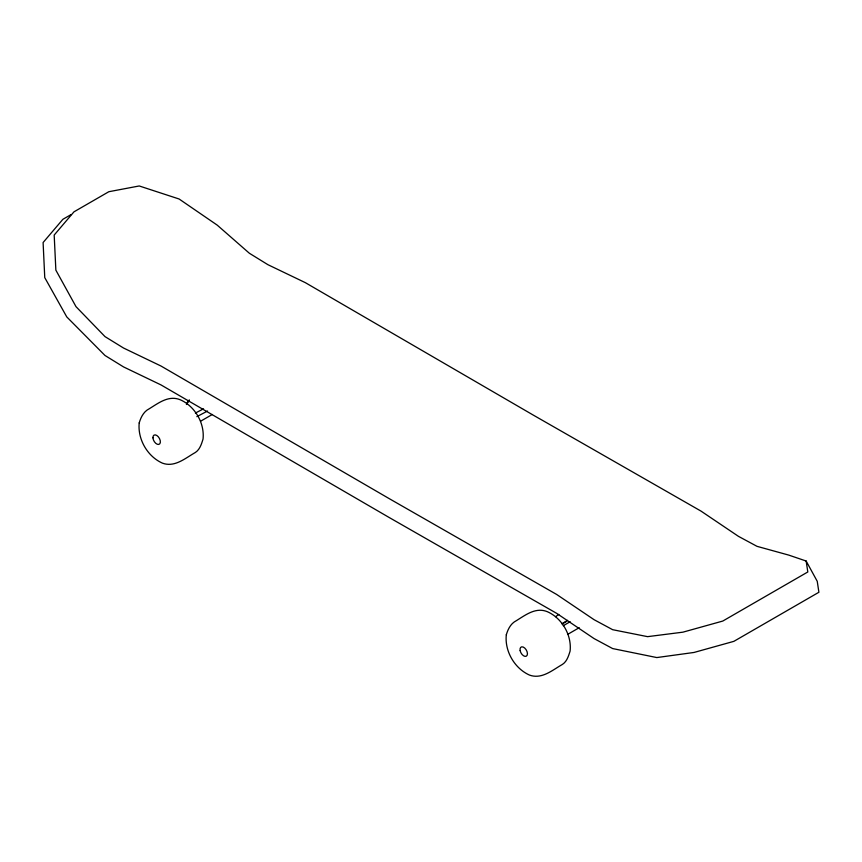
<?xml version="1.0" encoding="UTF-8"?>
<svg xmlns="http://www.w3.org/2000/svg" width="862" height="862" viewBox="0 0 862 862"><rect width="100%" height="100%" fill="white"/><g stroke="black" fill="none" stroke-linecap="round" stroke-linejoin="round"><path stroke-width="1.29" d="M186.397 404.483L189.371 400.033M186.72 403.545L189.015 400.259M555.613 616.664L558.845 614.423M561.841 623.84L567.53 620.349M71.007 214.627L62.872 219.314L43.1 242.534L44.759 277.618L66.762 316.904L104.992 355.478L123.546 366.921L160.978 384.905L389.01 517.405L556.658 613.345L594.09 638.591L612.645 648.569L656.822 657.566L694.007 652.459L733.864 641.35L818.9 592.259L817.241 581.311L806.142 561.022L788.805 555.117L757.008 546.336L738.454 536.347L701.021 511.112L533.384 415.161L305.342 282.661L267.91 264.688L249.355 253.245L217.213 225.122L179.091 198.993L139.224 185.966L108.827 191.72L73.96 211.847L54.187 235.057L55.858 270.14L75.996 306.646L104.992 336.6L123.546 348.032L160.978 366.016L389.01 498.516L556.658 594.457L594.09 619.703L612.645 629.691L647.577 636.652L682.909 632.169L722.776 621.06L807.813 571.969L806.142 561.022M200.63 421.206L212.278 414.482M563.112 623.442L566.56 621.448M563.263 625.715L570.181 621.728M567.584 634.421L579.221 627.698M196.859 416.658L207.559 411.012M195.372 413.06L203.54 408.836M139.213 422.93C137.5 439.243 147.521 456.601 162.552 463.196C174.878 467.635 185.405 458.078 195.415 452.442C199.919 449.458 201.525 443.952 203.044 439.049C204.725 423.145 194.952 406.217 180.298 399.785C167.885 394.634 157.186 404.213 147.09 410.064C142.941 413.092 140.614 418.102 139.213 422.93M506.317 634.755C504.507 651.069 514.528 668.427 529.516 675.086C541.832 679.59 552.413 670.097 562.412 664.419C566.959 661.488 568.543 655.96 570.105 651.079C571.851 635.175 562.089 618.248 547.478 611.751C535.076 606.546 524.322 616.061 514.248 621.944C510.056 624.928 507.74 629.939 506.317 634.755M152.951 437.831A5.258 3.028 60 0 0 158.727 444.436A5.258 3.028 60 0 0 158.296 436.775A5.258 3.028 60 0 0 152.951 437.831M520.142 650.638A5.258 3.028 60 0 0 526.348 656.165A5.258 3.028 60 0 0 524.699 648.03A5.258 3.028 60 0 0 520.142 650.638"/></g></svg>
